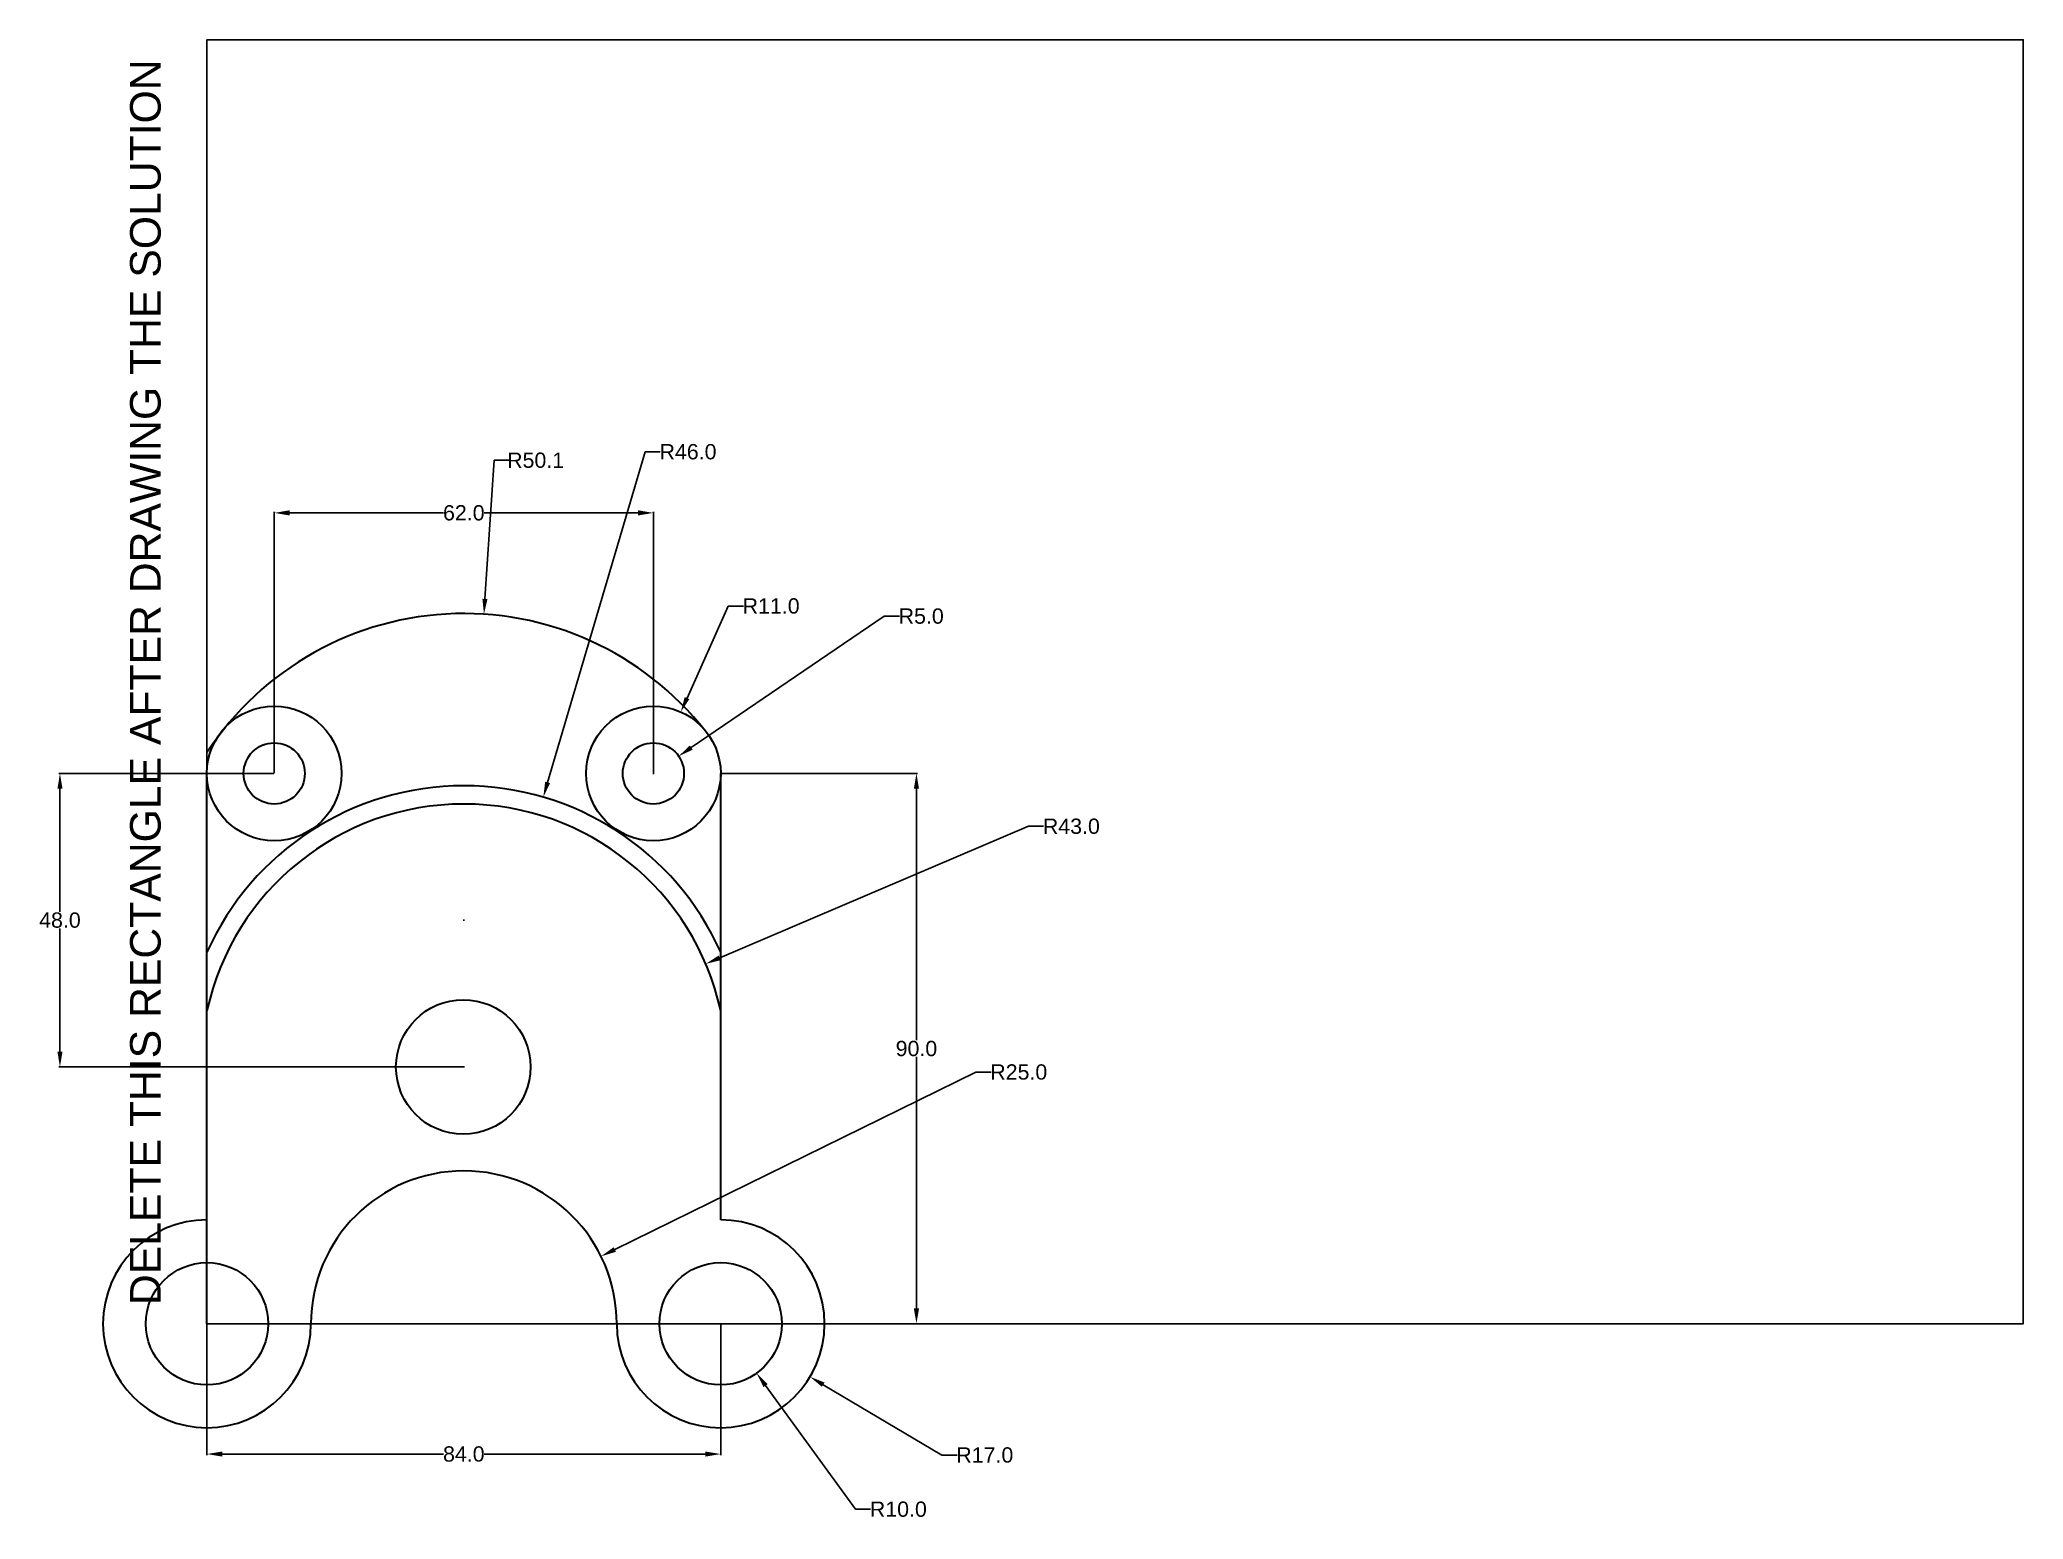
# Model space of a CAD drawing. Header units: millimetres. Extents: x -27 to 297, y -32 to 210.
import ezdxf

# ---------------------------------------------------------------- set-up
doc = ezdxf.new("R2010")
doc.units = ezdxf.units.MM
doc.layers.add('Comments', color=10, linetype='Continuous', lineweight=13, plot=False)
doc.layers.add('thick continuous', color=7, linetype='Continuous', lineweight=30)
doc.styles.get("Standard").update_dxf_attribs({"font": 'arial.ttf'})
doc.dimstyles.get("Standard").update_dxf_attribs({"dimtxt": 2.5, "dimasz": 2.5, "dimexe": 0.18, "dimexo": 0.0625, "dimgap": 0.09, "dimtad": 0, "dimtih": 1, "dimtoh": 1, "dimdec": 1, "dimzin": 0, "dimdsep": 46, "dimtxsty": 'Standard', "dimcen": 0.09, "dimadec": 0, "dimazin": 0, "dimtfac": 1, "dimtdec": 1, "dimtofl": 0, "dimtmove": 0, "dimatfit": 3, "dimfxl": 1, "dimtolj": 1, "dimtzin": 0, "dimarcsym": 0})

# ---------------------------------------------------------------- blocks, each defined once
blk = doc.blocks.new('*D1')
at = {"layer": 'Defpoints', "color": 0, "transparency": 16777216}
for p in [(84, 90), (84, 0), (116.01, 0)]:
    blk.add_point(p, dxfattribs=at)
at = {"layer": 'thick continuous', "color": 0, "lineweight": -2, "transparency": 16777216}
for p, q in [((84.06, 90), (116.19, 90)), ((116.01, 87.5), (116.01, 46.37)), ((116.01, 2.5), (116.01, 43.63)), ((84.06, 0), (116.19, 0))]:
    blk.add_line(p, q, dxfattribs=at)
at = {"layer": 'thick continuous', "color": 0, "transparency": 16777216}
for points in [[(115.59, 87.5), (116.43, 87.5), (116.01, 90)], [(115.59, 2.5), (116.43, 2.5), (116.01, 0)]]:
    blk.add_solid(points, dxfattribs=at)
at = {"layer": 'thick continuous', "color": 0, "transparency": 16777216, "insert": (116.01, 45), "char_height": 2.5, "attachment_point": 5}
blk.add_mtext('\\A1;90.0', dxfattribs=at)
blk = doc.blocks.new('*D2')
at = {"layer": 'Defpoints', "color": 0, "transparency": 16777216}
for p in [(0, 0), (84, 0), (84, -21.31)]:
    blk.add_point(p, dxfattribs=at)
at = {"layer": 'thick continuous', "color": 0, "lineweight": -2, "transparency": 16777216}
for p, q in [((0, -0.06), (0, -21.49)), ((84, -0.06), (84, -21.49)), ((2.5, -21.31), (38.67, -21.31)), ((81.5, -21.31), (45.33, -21.31))]:
    blk.add_line(p, q, dxfattribs=at)
at = {"layer": 'thick continuous', "color": 0, "transparency": 16777216}
for points in [[(2.5, -20.89), (2.5, -21.72), (0, -21.31)], [(81.5, -20.89), (81.5, -21.72), (84, -21.31)]]:
    blk.add_solid(points, dxfattribs=at)
at = {"layer": 'thick continuous', "color": 0, "transparency": 16777216, "insert": (42, -21.31), "char_height": 2.5, "attachment_point": 5}
blk.add_mtext('\\A1;84.0', dxfattribs=at)
blk = doc.blocks.new('*D3')
at = {"layer": 'Defpoints', "color": 0, "transparency": 16777216}
for p in [(73, 132.61), (11, 90), (73, 90)]:
    blk.add_point(p, dxfattribs=at)
at = {"layer": 'thick continuous', "color": 0, "lineweight": -2, "transparency": 16777216}
for p, q in [((11, 90.06), (11, 132.79)), ((13.5, 132.61), (38.66, 132.61)), ((70.5, 132.61), (45.34, 132.61)), ((73, 90.06), (73, 132.79))]:
    blk.add_line(p, q, dxfattribs=at)
at = {"layer": 'thick continuous', "color": 0, "transparency": 16777216}
for points in [[(13.5, 133.03), (13.5, 132.19), (11, 132.61)], [(70.5, 133.03), (70.5, 132.19), (73, 132.61)]]:
    blk.add_solid(points, dxfattribs=at)
at = {"layer": 'thick continuous', "color": 0, "transparency": 16777216, "insert": (42, 132.61), "char_height": 2.5, "attachment_point": 5}
blk.add_mtext('\\A1;62.0', dxfattribs=at)
blk = doc.blocks.new('*D4')
at = {"layer": 'Defpoints', "color": 0, "transparency": 16777216}
for p in [(-24.04, 90), (11, 90), (42, 42)]:
    blk.add_point(p, dxfattribs=at)
at = {"layer": 'thick continuous', "color": 0, "lineweight": -2, "transparency": 16777216}
for p, q in [((10.94, 90), (-24.22, 90)), ((-24.04, 87.5), (-24.04, 67.37)), ((-24.04, 44.5), (-24.04, 64.63)), ((41.94, 42), (-24.22, 42))]:
    blk.add_line(p, q, dxfattribs=at)
at = {"layer": 'thick continuous', "color": 0, "transparency": 16777216}
for points in [[(-24.45, 87.5), (-23.62, 87.5), (-24.04, 90)], [(-24.45, 44.5), (-23.62, 44.5), (-24.04, 42)]]:
    blk.add_solid(points, dxfattribs=at)
at = {"layer": 'thick continuous', "color": 0, "transparency": 16777216, "insert": (-24.04, 66), "char_height": 2.5, "attachment_point": 5}
blk.add_mtext('\\A1;48.0', dxfattribs=at)
blk = doc.blocks.new('*D7')
at = {"layer": 'Defpoints', "color": 0, "transparency": 16777216}
for p in [(77.13, 92.82), (73, 90)]:
    blk.add_point(p, dxfattribs=at)
at = {"layer": 'thick continuous', "color": 0, "lineweight": -2, "transparency": 16777216}
for p, q in [((110.73, 115.72), (79.2, 94.22)), ((113.23, 115.72), (110.73, 115.72)), ((72.91, 90), (73.09, 90)), ((73, 89.91), (73, 90.09))]:
    blk.add_line(p, q, dxfattribs=at)
at = {"layer": 'thick continuous', "color": 0, "transparency": 16777216}
blk.add_solid([(78.96, 94.57), (79.43, 93.88), (77.13, 92.82)], dxfattribs=at)
at = {"layer": 'thick continuous', "color": 0, "transparency": 16777216, "insert": (116.79, 115.72), "char_height": 2.5, "attachment_point": 5}
blk.add_mtext('\\A1;R5.0', dxfattribs=at)
blk = doc.blocks.new('*D8')
at = {"layer": 'Defpoints', "color": 0, "transparency": 16777216}
for p in [(77.48, 100.04), (73, 90)]:
    blk.add_point(p, dxfattribs=at)
at = {"layer": 'thick continuous', "color": 0, "lineweight": -2, "transparency": 16777216}
for p, q in [((85.22, 117.38), (78.5, 102.33)), ((87.72, 117.38), (85.22, 117.38)), ((72.91, 90), (73.09, 90)), ((73, 89.91), (73, 90.09))]:
    blk.add_line(p, q, dxfattribs=at)
at = {"layer": 'thick continuous', "color": 0, "transparency": 16777216}
blk.add_solid([(78.12, 102.5), (78.88, 102.16), (77.48, 100.04)], dxfattribs=at)
at = {"layer": 'thick continuous', "color": 0, "transparency": 16777216, "insert": (92.25, 117.38), "char_height": 2.5, "attachment_point": 5}
blk.add_mtext('\\A1;R11.0', dxfattribs=at)
blk = doc.blocks.new('*D9')
at = {"layer": 'Defpoints', "color": 0, "transparency": 16777216}
for p in [(84, 0), (89.87, -8.09)]:
    blk.add_point(p, dxfattribs=at)
at = {"layer": 'thick continuous', "color": 0, "lineweight": -2, "transparency": 16777216}
for p, q in [((83.91, 0), (84.09, 0)), ((84, -0.09), (84, 0.09)), ((106.02, -30.34), (91.34, -10.12)), ((108.52, -30.34), (106.02, -30.34))]:
    blk.add_line(p, q, dxfattribs=at)
at = {"layer": 'thick continuous', "color": 0, "transparency": 16777216}
blk.add_solid([(91.68, -9.87), (91, -10.36), (89.87, -8.09)], dxfattribs=at)
at = {"layer": 'thick continuous', "color": 0, "transparency": 16777216, "insert": (113.05, -30.34), "char_height": 2.5, "attachment_point": 5}
blk.add_mtext('\\A1;R10.0', dxfattribs=at)
blk = doc.blocks.new('*D10')
at = {"layer": 'Defpoints', "color": 0, "transparency": 16777216}
for p in [(84, 0), (98.62, -8.68)]:
    blk.add_point(p, dxfattribs=at)
at = {"layer": 'thick continuous', "color": 0, "lineweight": -2, "transparency": 16777216}
for p, q in [((83.91, 0), (84.09, 0)), ((84, -0.09), (84, 0.09)), ((120.16, -21.47), (100.77, -9.96)), ((122.66, -21.47), (120.16, -21.47))]:
    blk.add_line(p, q, dxfattribs=at)
at = {"layer": 'thick continuous', "color": 0, "transparency": 16777216}
blk.add_solid([(100.98, -9.6), (100.55, -10.31), (98.62, -8.68)], dxfattribs=at)
at = {"layer": 'thick continuous', "color": 0, "transparency": 16777216, "insert": (127.19, -21.47), "char_height": 2.5, "attachment_point": 5}
blk.add_mtext('\\A1;R17.0', dxfattribs=at)
blk = doc.blocks.new('*D11')
at = {"layer": 'Defpoints', "color": 0, "transparency": 16777216}
for p in [(64.43, 11.03), (42, 0)]:
    blk.add_point(p, dxfattribs=at)
at = {"layer": 'thick continuous', "color": 0, "lineweight": -2, "transparency": 16777216}
for p, q in [((125.71, 41.16), (66.68, 12.13)), ((128.21, 41.16), (125.71, 41.16)), ((41.91, 0), (42.09, 0)), ((42, -0.09), (42, 0.09))]:
    blk.add_line(p, q, dxfattribs=at)
at = {"layer": 'thick continuous', "color": 0, "transparency": 16777216}
blk.add_solid([(66.49, 12.51), (66.86, 11.76), (64.43, 11.03)], dxfattribs=at)
at = {"layer": 'thick continuous', "color": 0, "transparency": 16777216, "insert": (132.74, 41.16), "char_height": 2.5, "attachment_point": 5}
blk.add_mtext('\\A1;R25.0', dxfattribs=at)
blk = doc.blocks.new('*D12')
at = {"layer": 'Defpoints', "color": 0, "transparency": 16777216}
for p in [(81.56, 58.86), (42, 42)]:
    blk.add_point(p, dxfattribs=at)
at = {"layer": 'thick continuous', "color": 0, "lineweight": -2, "transparency": 16777216}
for p, q in [((134.31, 81.35), (83.86, 59.84)), ((136.81, 81.35), (134.31, 81.35)), ((41.91, 42), (42.09, 42)), ((42, 41.91), (42, 42.09))]:
    blk.add_line(p, q, dxfattribs=at)
at = {"layer": 'thick continuous', "color": 0, "transparency": 16777216}
blk.add_solid([(83.69, 60.23), (84.02, 59.46), (81.56, 58.86)], dxfattribs=at)
at = {"layer": 'thick continuous', "color": 0, "transparency": 16777216, "insert": (141.34, 81.35), "char_height": 2.5, "attachment_point": 5}
blk.add_mtext('\\A1;R43.0', dxfattribs=at)
blk = doc.blocks.new('*D14')
at = {"layer": 'Defpoints', "color": 0, "transparency": 16777216}
for p in [(45.29, 116.04), (42, 66)]:
    blk.add_point(p, dxfattribs=at)
at = {"layer": 'thick continuous', "color": 0, "lineweight": -2, "transparency": 16777216}
for p, q in [((46.95, 141.21), (45.46, 118.53)), ((49.45, 141.21), (46.95, 141.21)), ((41.91, 66), (42.09, 66)), ((42, 65.91), (42, 66.09))]:
    blk.add_line(p, q, dxfattribs=at)
at = {"layer": 'thick continuous', "color": 0, "transparency": 16777216}
blk.add_solid([(45.04, 118.56), (45.87, 118.51), (45.29, 116.04)], dxfattribs=at)
at = {"layer": 'thick continuous', "color": 0, "transparency": 16777216, "insert": (53.74, 141.21), "char_height": 2.5, "attachment_point": 5}
blk.add_mtext('\\A1;R50.1', dxfattribs=at)
blk = doc.blocks.new('*D15')
at = {"layer": 'Defpoints', "color": 0, "transparency": 16777216}
for p in [(55, 86.13), (42, 42)]:
    blk.add_point(p, dxfattribs=at)
at = {"layer": 'thick continuous', "color": 0, "lineweight": -2, "transparency": 16777216}
for p, q in [((71.63, 142.6), (55.7, 88.52)), ((74.13, 142.6), (71.63, 142.6)), ((41.91, 42), (42.09, 42)), ((42, 41.91), (42, 42.09))]:
    blk.add_line(p, q, dxfattribs=at)
at = {"layer": 'thick continuous', "color": 0, "transparency": 16777216}
blk.add_solid([(55.3, 88.64), (56.1, 88.41), (55, 86.13)], dxfattribs=at)
at = {"layer": 'thick continuous', "color": 0, "transparency": 16777216, "insert": (78.66, 142.6), "char_height": 2.5, "attachment_point": 5}
blk.add_mtext('\\A1;R46.0', dxfattribs=at)

msp = doc.modelspace()

# ---------------------------------------------------------------- linework, layer by layer
msp.add_lwpolyline([(0, 0), (297, 0), (297, 210), (0, 210)], close=True)
at = {"layer": 'thick continuous'}
for p, q in [((0, 0), (0, 90)), ((84, 17), (84, 90))]:
    msp.add_line(p, q, dxfattribs=at)
for centre, radius in [((11, 90), 11), ((73, 90), 11), ((11, 90), 5), ((73, 90), 5), ((41.91, 42), 11), ((0, 0), 10), ((84, 0), 10)]:
    msp.add_circle(centre, radius, dxfattribs=at)
for centre, radius, start, end in [((42, 66), 50.15, 36.2835, 146.8825), ((42, 42), 46, 24.0706, 155.9294), ((42, 42), 43, 12.3808, 167.6192), ((42, 0), 25, 0, 180), ((0, 0), 17, 90, 0), ((84, 0), 17, 180, 90)]:
    msp.add_arc(centre, radius, start, end, dxfattribs=at)

# ---------------------------------------------------------------- texts
at = {"layer": 'Comments'}
msp.add_text('DELETE THIS RECTANGLE AFTER DRAWING THE SOLUTION', height=5, rotation=90, dxfattribs=at).set_placement((-7.57, 3.05))

# ---------------------------------------------------------------- dimensions: what is measured, and where the dimension line sits
at = {"layer": 'thick continuous'}
for center, mpoint, picture, middle in [((42, 42), (55, 86.13), '*D15', (78.66, 142.6)), ((42, 66), (45.29, 116.04), '*D14', (53.74, 141.21)), ((73, 90), (77.48, 100.04), '*D8', (92.25, 117.38)), ((73, 90), (77.13, 92.82), '*D7', (116.79, 115.72)), ((42, 42), (81.56, 58.86), '*D12', (141.34, 81.35)), ((42, 0), (64.43, 11.03), '*D11', (132.74, 41.16)), ((84, 0), (89.87, -8.09), '*D9', (113.05, -30.34)), ((84, 0), (98.62, -8.68), '*D10', (127.19, -21.47))]:
    dim = msp.add_radius_dim(center=center, mpoint=mpoint, dimstyle='Standard', dxfattribs=at)
    dim.commit()
    dim.dimension.update_dxf_attribs({"geometry": picture, "text_midpoint": middle, "dimtype": 164})
for base, p1, p2, picture, middle in [((73, 132.61), (11, 90), (73, 90), '*D3', (42, 132.61)), ((84, -21.31), (0, 0), (84, 0), '*D2', (42, -21.31))]:
    dim = msp.add_linear_dim(base=base, p1=p1, p2=p2, dimstyle='Standard', dxfattribs=at)
    dim.commit()
    dim.dimension.update_dxf_attribs({"geometry": picture, "text_midpoint": middle})
for base, p1, p2, picture, middle in [((-24.04, 90), (42, 42), (11, 90), '*D4', (-24.04, 66)), ((116.01, 0), (84, 90), (84, 0), '*D1', (116.01, 45))]:
    dim = msp.add_linear_dim(base=base, p1=p1, p2=p2, angle=90, dimstyle='Standard', dxfattribs=at)
    dim.commit()
    dim.dimension.update_dxf_attribs({"geometry": picture, "text_midpoint": middle})

doc.saveas('drawing.dxf')
